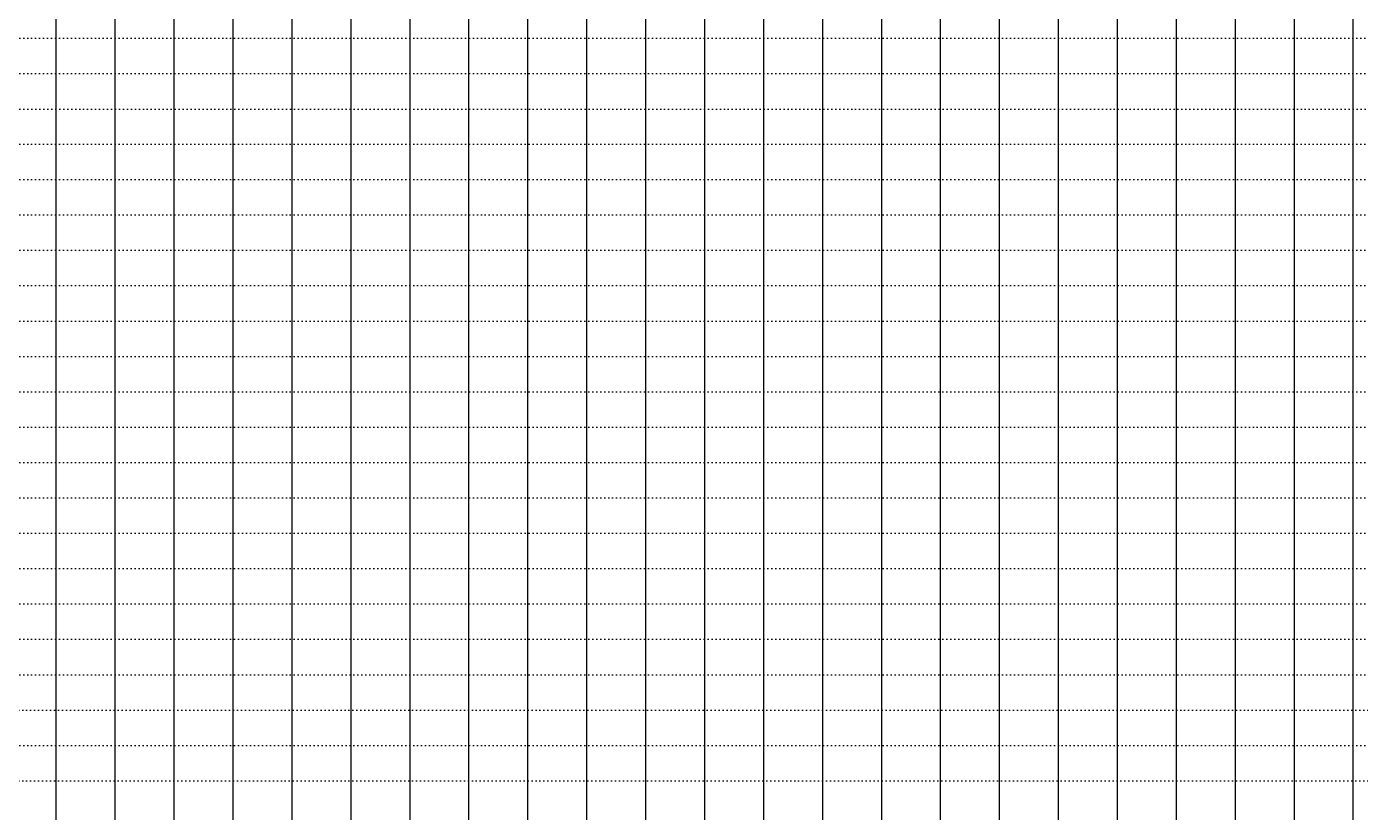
# Model space of a CAD drawing. Header units: millimetres. Extents: x -1499 to 6658, y -12483 to -6008.
# Drawn here: x 2266.2 to 2718.7, y -7116.8 to -6850.2 of the extents above; entities that cross this region are included whole.
import ezdxf

# ---------------------------------------------------------------- set-up
doc = ezdxf.new("R2010")
doc.units = ezdxf.units.MM
doc.linetypes.add('A-DOTLN01H', pattern=[0.125, 0, -0.125])
doc.layers.add('CR-GRID', color=56, linetype='A-DOTLN01H')
doc.layers.add('수직그리드', color=1, linetype='Continuous')

msp = doc.modelspace()

# ---------------------------------------------------------------- linework, layer by layer
at = {"layer": 'CR-GRID', "linetype": 'A-DOTLN01H', "ltscale": 10}
for p, q in [((236.16, -6854.06), (5428.77, -6854.06)), ((236.16, -6866.06), (5428.77, -6866.06)), ((236.16, -6890.06), (5427.83, -6890.06)), ((236.16, -6902.06), (5428.77, -6902.06)), ((236.16, -6914.06), (5427.83, -6914.06)), ((236.16, -6926.06), (5428.77, -6926.06)), ((236.16, -6950.06), (5428.77, -6950.06)), ((236.16, -6962.06), (5428.77, -6962.06)), ((236.16, -6974.06), (5428.77, -6974.06)), ((236.16, -6986.06), (5428.77, -6986.06)), ((236.16, -6998.06), (5428.77, -6998.06)), ((236.16, -7010.06), (5428.77, -7010.06)), ((236.16, -7022.06), (5427.83, -7022.06)), ((236.16, -7034.06), (5427.83, -7034.06)), ((236.16, -7046.06), (5427.83, -7046.06)), ((236.16, -7058.06), (5427.83, -7058.06)), ((236.16, -7070.06), (5427.83, -7070.06)), ((696.16, -7082.06), (5427.83, -7082.06)), ((236.16, -7094.06), (5416.16, -7094.06)), ((696.16, -7106.06), (5416.16, -7106.06))]:
    msp.add_line(p, q, dxfattribs=at)
at = {"layer": 'CR-GRID', "color": 6, "linetype": 'A-DOTLN01H', "ltscale": 10}
for p, q in [((237.6, -6878.13), (5430.21, -6878.13)), ((236.16, -6938.06), (5428.77, -6938.06))]:
    msp.add_line(p, q, dxfattribs=at)
at = {"layer": '수직그리드'}
for p, q in [((2716.16, -6126.1), (2716.16, -7598.06)), ((2696.16, -6151.07), (2696.16, -7598.06)), ((2676.16, -6188.31), (2676.16, -7598.06)), ((2656.16, -6226.69), (2656.16, -7598.06)), ((2576.16, -6265.75), (2576.16, -7598.06)), ((2636.16, -6266.49), (2636.16, -7598.06)), ((2556.16, -6272.69), (2556.16, -7598.06)), ((2596.16, -6281.84), (2596.16, -7598.06)), ((2616.16, -6280.49), (2616.16, -7598.06)), ((2536.16, -6325.85), (2536.16, -7598.06)), ((2516.16, -6350.98), (2516.16, -7598.06)), ((2496.16, -6375.2), (2496.16, -7598.06)), ((2456.16, -6385.84), (2456.16, -7598.06)), ((2476.16, -6390.22), (2476.16, -7598.06)), ((2436.16, -6417.38), (2436.16, -7598.06)), ((2376.16, -6458.71), (2376.16, -7598.06)), ((2416.16, -6463.84), (2416.16, -7598.06)), ((2396.16, -6465.98), (2396.16, -7598.06)), ((2356.16, -6483.46), (2356.16, -7598.06)), ((2336.16, -6541.66), (2336.16, -7598.06)), ((2316.16, -6586.98), (2316.16, -7598.06)), ((2296.16, -6619.67), (2296.16, -7598.06)), ((2276.16, -6657.17), (2276.16, -7598.06))]:
    msp.add_line(p, q, dxfattribs=at)

doc.saveas('drawing.dxf')
